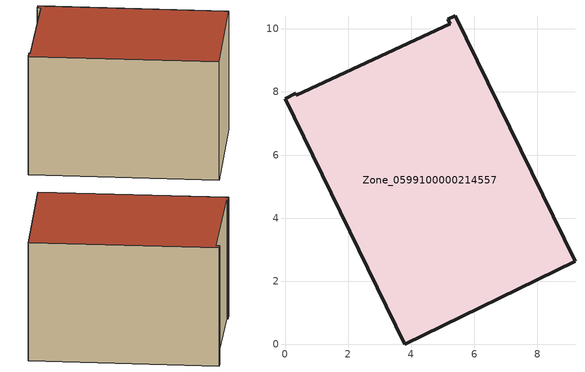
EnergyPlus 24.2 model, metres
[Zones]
Zone_0599100000214557
 floor ground (C_G): 5.16,10.3 5.4,10.42 9.19,2.63 3.79,0 0,7.79 0.33,7.95 0.35,7.9 5.24,10.17 z0
 wall outside (C_F): 3.79,0 9.19,2.63 5.4,10.42 5.16,10.3 5.24,10.17 0.35,7.9 0.33,7.95 0,7.79 3.79,0 z0:5.79
 roof outside (C_R): 5.4,10.42 5.16,10.3 5.24,10.17 0.35,7.9 0.33,7.95 0,7.79 3.79,0 9.19,2.63 z5.79
[BUILDING]
Pand.0599100000214557: North Axis=0; Terrain=City; Loads Convergence Tolerance Value=0.04; Temperature Convergence Tolerance Value=0.4; Solar Distribution=FullExterior; Maximum Number of Warmup Days=25; Minimum Number of Warmup Days=1
[Site:Location]
Rotterdam.The.Hague.AP_ZH_NLD Design_Conditions: Latitude=51.96; Longitude=4.45; Time Zone=1; Elevation=-4.5
[SITE:GROUNDTEMPERATURE:BUILDINGSURFACE]
18, 18, 18, 18, 18, 18, 18, 18, 18, 18, 18, 18
[MATERIAL] Thermal Absorptance=0.9; Solar Absorptance=0.7; Visible Absorptance=0.7
Name | Roughness | Thickness | Conductivity | Density | Specific Heat
G.TI.1946-1964 | MediumSmooth | 0.15 | 1 | 540 | 1210
F.TI.1946-1964 | Rough | 0.3 | 0.857143 | 1920 | 840
R.TI.1946-1964 | MediumRough | 0.2 | 0.277778 | 1500 | 1000
[CONSTRUCTION]
C_G: G.TI.1946-1964
C_F: F.TI.1946-1964
C_R: R.TI.1946-1964
[ZONE]
Zone_0599100000214557: Type=1; Multiplier=1; Ceiling Height=Autocalculate; Volume=Autocalculate; Floor Area=autocalculate; Part of Total Floor Area=Yes
[ZONEINFILTRATION:DESIGNFLOWRATE]
Infil_Zone_0599100000214557: Zone or ZoneList or Space or SpaceList=Zone_0599100000214557; Schedule=AlwaysOn; Design Flow Rate Calculation Method=Flow/Area; Flow Rate per Floor Area=0.003; Constant Term Coefficient=1; Temperature Term Coefficient=0; Velocity Term Coefficient=0; Velocity Squared Term Coefficient=0
[HVACTEMPLATE:ZONE:IDEALLOADSAIRSYSTEM]
Zone_0599100000214557: Maximum Heating Supply Air Temperature=50; Minimum Cooling Supply Air Temperature=13; Maximum Heating Supply Air Humidity Ratio=0.0156; Minimum Cooling Supply Air Humidity Ratio=0.0077; Heating Limit=NoLimit; Cooling Limit=NoLimit; Dehumidification Control Type=ConstantSensibleHeatRatio; Cooling Sensible Heat Ratio=0.7; Dehumidification Setpoint=60; Humidification Control Type=None; Humidification Setpoint=30; Outdoor Air Method=None; Outdoor Air Flow Rate per Person=0.00944; Outdoor Air Flow Rate per Zone Floor Area=0; Outdoor Air Flow Rate per Zone=0; Demand Controlled Ventilation Type=None; Outdoor Air Economizer Type=NoEconomizer; Heat Recovery Type=None; Sensible Heat Recovery Effectiveness=0.7; Latent Heat Recovery Effectiveness=0.65
[ZONECONTROL:THERMOSTAT]
ThermostatControl_Zone_0599100000214557: Zone or ZoneList=Zone_0599100000214557; Control Type Schedule=DualSetpointControlType; Control 1=Thermostat_Zone_0599100000214557; Temperature Difference Between Cutout And Setpoint=0
[THERMOSTATSETPOINT:DUALSETPOINT]
Thermostat_Zone_0599100000214557: Heating Setpoint Temperature Schedule=HeatingSetpoint_Zone_0599100000214557; Cooling Setpoint Temperature Schedule=CoolingSetpoint_Zone_0599100000214557
[SCHEDULE:COMPACT]
HeatingSetpoint_Zone_0599100000214557: Through: 12/31, For: AllDays, Until: 24:00, 21
CoolingSetpoint_Zone_0599100000214557: Through: 12/31, For: AllDays, Until: 24:00, 24
DualSetpointControlType: Through: 12/31, For: AllDays, Until: 24:00, 4
AlwaysOn: Through: 12/31, For: AllDays, Until: 24:00, 1
